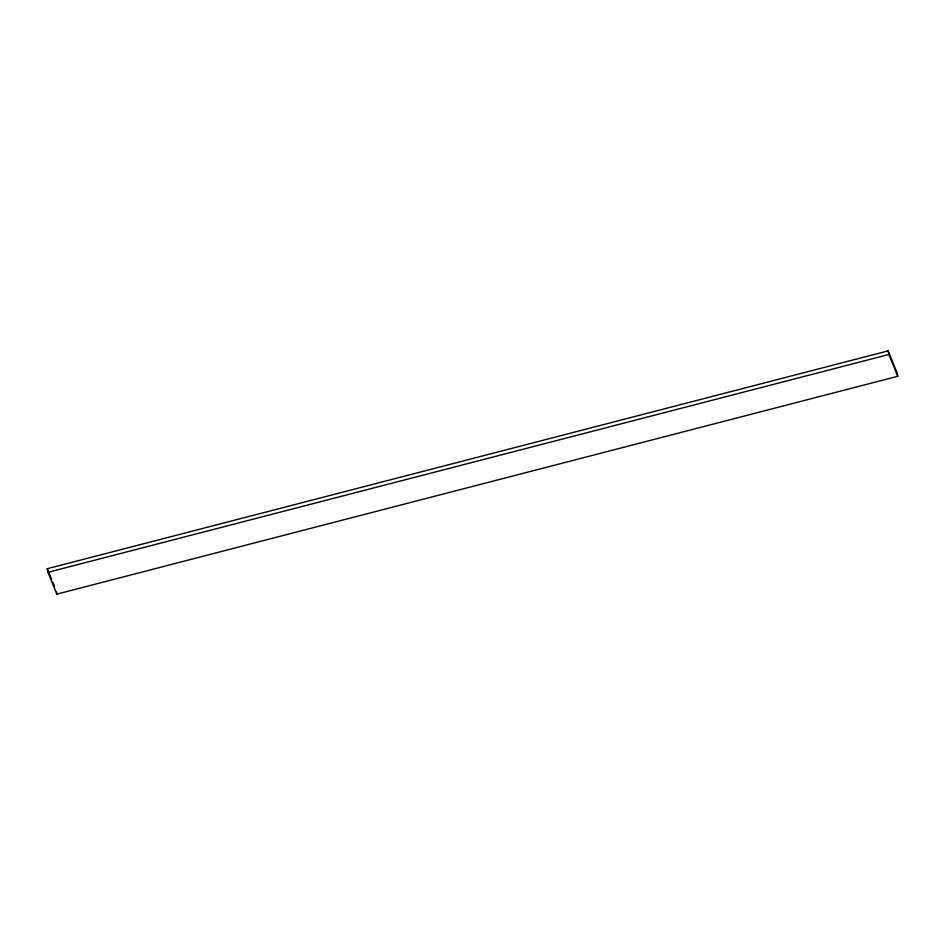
<?xml version="1.0" encoding="UTF-8"?>
<svg xmlns="http://www.w3.org/2000/svg" width="945" height="945" viewBox="0 0 945 945"><rect width="100%" height="100%" fill="white"/><g stroke="black" fill="none" stroke-linecap="round" stroke-linejoin="round"><path stroke-width="1.42" d="M47.25 568.713L888.123 350.878L897.018 372.684L897.75 376.287L56.877 594.121L47.982 572.316L47.25 568.713L51.703 579.604M47.982 572.316L888.855 354.493L897.75 376.287M52.814 582.333L54.479 586.42M888.123 350.878L888.855 354.493M56.393 591.712L56.877 594.121"/></g></svg>
